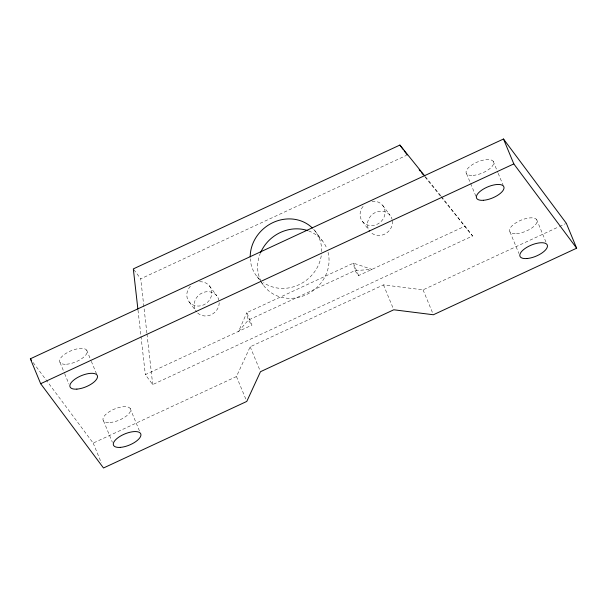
<?xml version="1.0" encoding="UTF-8"?>
<svg xmlns="http://www.w3.org/2000/svg" width="607" height="607" viewBox="0 0 607 607"><rect width="100%" height="100%" fill="white"/><g stroke="black" fill="none" stroke-linecap="round" stroke-linejoin="round"><path stroke-width="0.46" stroke-dasharray="3.04 2.28" d="M33.18 362.599L93.182 443.095L236.464 376.537L250.183 346.802L383.465 284.888L423.056 289.858L558.615 226.889M146.879 333.091L140.71 278.81L406.417 155.384M441.456 196.607L472.603 235.971L152.729 384.565L145.339 374.648L251.958 325.117L246.806 312.666L353.433 263.135L371.916 269.394L354.89 270.623L248.263 320.155L238.634 331.308L246.806 312.666L248.263 320.155L251.958 325.117M358.585 275.586L353.433 263.135L354.89 270.623L358.585 275.586L465.212 226.054M559.472 226.487L565.481 223.702M425.424 176.728L440.864 195.864M425.09 177.069L440.53 196.213M441.13 196.949L472.603 235.971M382.668 205.371L390.058 215.288M362.47 221.472L369.868 231.388A12.914 11.73 -36.7 0 1 374.701 212.822A12.914 11.73 -36.7 0 1 392.114 219.393M314.783 230.66L322.18 240.577M257.087 276.671L260.782 281.633M261.313 282.338L264.477 286.587M209.4 285.859L216.79 295.776M189.209 301.96L196.6 311.877A12.914 11.73 -36.7 0 1 205.09 291.959A12.914 11.73 -36.7 0 1 218.345 307.195A12.914 11.73 -36.7 0 1 197.1 312.453M133.844 269.607L140.71 278.81M536.641 219.575L546.596 243.612M493.21 161.31L497.831 172.471M498.188 173.329L503.173 185.347M509.986 231.957L518.879 253.423M466.555 173.693L476.154 196.873M423.056 289.858L432.662 313.037M383.465 284.888L393.419 308.925M250.183 346.802L259.788 369.982M236.464 376.537L246.063 399.717M130.133 408.412L139.731 431.592M86.702 350.148L90.967 360.452M91.323 361.309L96.657 374.185M103.478 420.795L112.363 442.253M60.047 362.531L64.312 372.835M64.668 373.692L68.932 383.996M93.182 443.095L101.361 462.838M146.985 334.025L152.729 384.565M137.994 310.071L140.87 335.337M140.976 336.278L145.339 374.648M392.395 220.925A12.914 11.73 -36.7 0 1 384.853 234.052A12.914 11.73 -36.7 0 1 370.369 231.965M328.046 252.3A36.906 33.506 -36.7 0 1 305.784 294.903A36.906 33.506 -36.7 0 1 261.534 282.225M261.116 281.451A36.906 33.506 -36.7 0 1 260.289 253.377M308.622 230.926A36.906 33.506 -36.7 0 1 326.649 248.104M199.597 281.769A12.914 11.73 -36.7 0 1 211.221 296.504A12.914 11.73 -36.7 0 1 192.336 304.593A12.914 11.73 -36.7 0 1 191.288 285.336M372.045 201.365A12.914 11.73 -36.7 0 1 384.641 215.493A12.914 11.73 -36.7 0 1 365.831 224.233A12.914 11.73 -36.7 0 1 364.549 204.847M313.652 229.332A36.906 33.506 -36.7 0 1 321.475 254.014M321.24 255.82A36.906 33.506 -36.7 0 1 263.529 282.634M260.084 279.873A36.906 33.506 -36.7 0 1 250.266 258.779M473.073 175.385A14.758 6.024 -22.5 0 0 493.711 162.805A14.758 6.024 -22.5 0 0 472.861 164.315A14.758 6.024 -22.5 0 0 473.073 175.385M516.504 233.649A14.758 6.024 -22.5 0 0 537.142 221.069A14.758 6.024 -22.5 0 0 516.291 222.579A14.758 6.024 -22.5 0 0 516.504 233.649M109.996 422.487A14.758 6.024 -22.5 0 0 130.634 409.9A14.758 6.024 -22.5 0 0 109.784 411.409A14.758 6.024 -22.5 0 0 109.996 422.487M66.565 364.223A14.758 6.024 -22.5 0 0 87.203 351.643A14.758 6.024 -22.5 0 0 66.353 353.153A14.758 6.024 -22.5 0 0 66.565 364.223"/><path stroke-width="0.91" d="M424.824 175.992L399.884 145.065L133.32 268.893L137.888 309.138M30.35 358.798L503.499 139.011L566.339 223.3L576.65 248.202L433.375 314.76L393.776 309.782L260.494 371.696L246.776 401.432L103.501 467.989L40.661 383.7L30.35 358.798L31.481 360.323M40.661 383.7L513.818 163.905L576.65 248.202M419.156 169.71L420.34 171.182M421.531 172.654L423.314 174.862M399.884 145.065L403.048 149.322M404.11 150.733L407.274 154.982M503.499 139.011L513.818 163.905M260.653 252.52A36.906 33.506 -36.7 0 1 307.772 230.63M250.213 256.966A36.906 33.506 -36.7 0 1 273.044 222.541A36.906 33.506 -36.7 0 1 312.43 228.065M76.877 389.117A14.758 6.024 -22.5 0 0 97.515 376.537A14.758 6.024 -22.5 0 0 76.664 378.047A14.758 6.024 -22.5 0 0 76.877 389.117M120.307 447.382A14.758 6.024 -22.5 0 0 140.945 434.802A14.758 6.024 -22.5 0 0 120.095 436.312A14.758 6.024 -22.5 0 0 120.307 447.382M483.384 200.287A14.758 6.024 -22.5 0 0 504.03 187.7A14.758 6.024 -22.5 0 0 483.18 189.209A14.758 6.024 -22.5 0 0 483.384 200.287M526.815 258.544A14.758 6.024 -22.5 0 0 547.461 245.964A14.758 6.024 -22.5 0 0 526.61 247.474A14.758 6.024 -22.5 0 0 526.815 258.544"/></g></svg>
